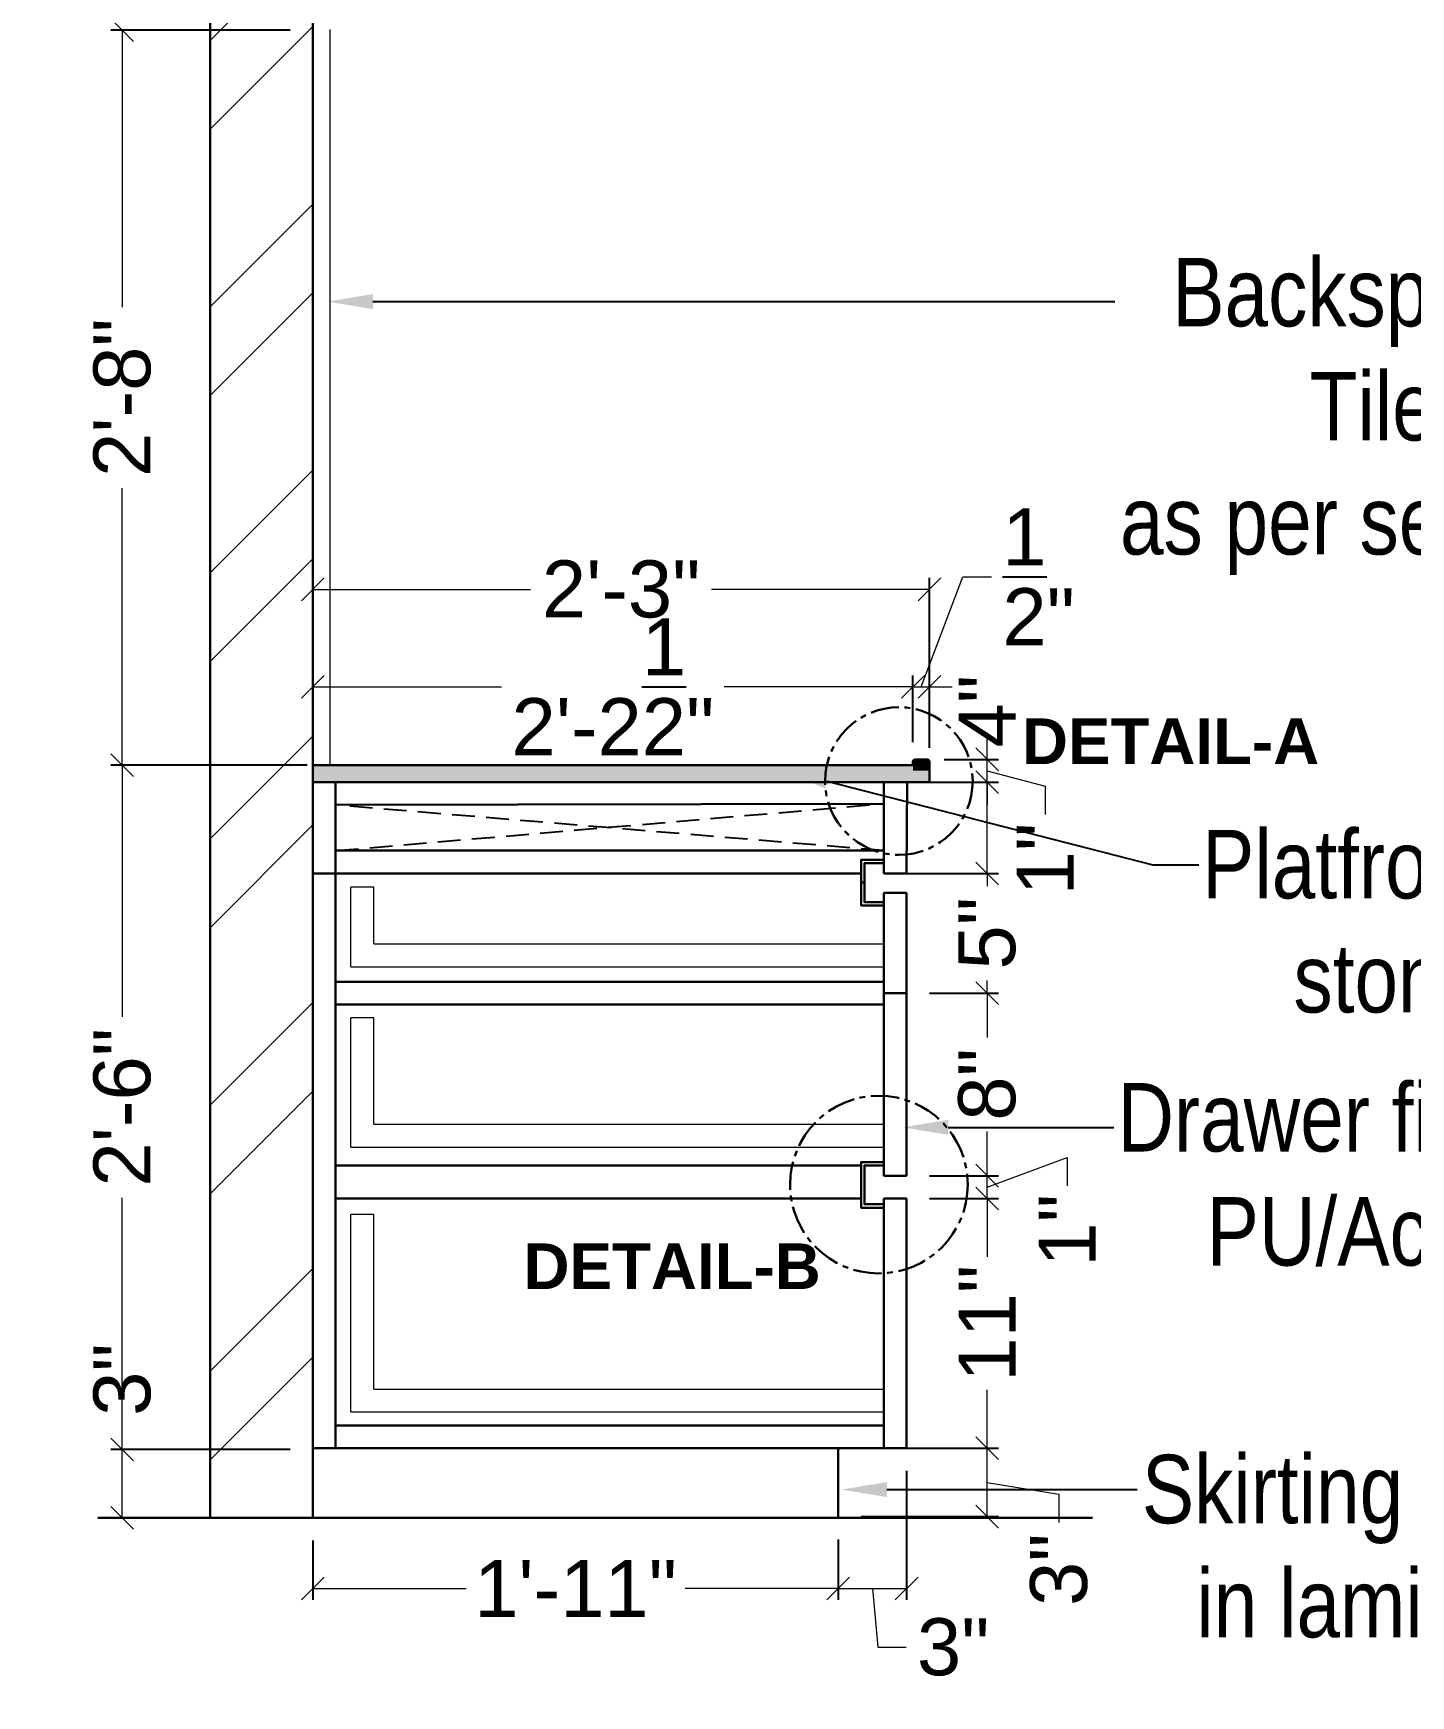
# Model space of a CAD drawing. Header units: millimetres. Extents: x 56222 to 3066687, y -650199 to -121287.
# Drawn here: x 133337.7 to 133398.1, y -184692.1 to -184619.3 of the extents above; entities that cross this region are included whole.
import ezdxf
from ezdxf import colors
from ezdxf.entities.mleader import LeaderData, LeaderLine
from ezdxf.math import Vec2, Vec3

# ---------------------------------------------------------------- set-up
doc = ezdxf.new("R2010")
doc.units = ezdxf.units.MM
doc.header["$MEASUREMENT"] = 0
doc.header["$PDMODE"] = 35
for name, pattern in [('CENTER', [2, 1.25, -0.25, 0.25, -0.25]), ('DASHED', [0.75, 0.5, -0.25]), ('DASHEDX2', [1.5, 1, -0.5])]:
    doc.linetypes.add(name, pattern=pattern)
doc.layers.get('Defpoints').update_dxf_attribs({"color": 220})
for name, color, linetype, lineweight in [('COLUMN', 1, 'Continuous', 30), ('DIM.', 250, 'Continuous', 13), ('dim05', 1, 'Continuous', 13), ('FURNITURE', 32, 'Continuous', 9), ('furniture dimensions', 1, 'DASHED', 0), ('hatch-wall', 8, 'Continuous', 9), ('Text', 7, 'Continuous', 15), ('wall', 7, 'Continuous', 30), ('XX~SLAB ( BEAM )~ ( DIM )', 7, 'Continuous', 9)]:
    doc.layers.add(name, color=color, linetype=linetype, lineweight=lineweight)
doc.styles.add('Arial', font='arial.ttf')
doc.styles.get("Standard").update_dxf_attribs({"font": 'arial.ttf', "height": 6})
doc.styles.add('style4', font='ARIALN.TTF')
doc.dimstyles.new('ISO-25', dxfattribs={"dimtxt": 2.5, "dimasz": 1, "dimexe": 0.5, "dimexo": 1, "dimtad": 0, "dimdec": 1, "dimlunit": 4, "dimtxsty": 'Standard', "dimblk": 'OBLIQUE', "dimcen": 2.5, "dimclrd": 1, "dimclre": 1, "dimclrt": 5, "dimadec": 0, "dimazin": 0, "dimtfac": 1, "dimtdec": 1, "dimtmove": 0, "dimatfit": 3, "dimfxl": 1, "dimlwd": -1, "dimarcsym": 0})

# ---------------------------------------------------------------- blocks, each defined once
blk = doc.blocks.new('_Oblique')
at = {"layer": 'wall', "color": 0, "lineweight": -2}
blk.add_line((-0.5, -0.5), (0.5, 0.5), dxfattribs=at)
blk = doc.blocks.new('*D249')
at = {"layer": 'Defpoints', "color": 0, "lineweight": 30, "transparency": 16777216}
for p in [(133341.571, -184681.336), (133349.928, -184681.336), (133349.928, -184684.336)]:
    blk.add_point(p, dxfattribs=at)
at = {"layer": 'dim05', "color": 1, "linetype": 'Continuous', "transparency": 16777216}
for p, q in [((133341.571, -184681.336), (133341.571, -184680.336)), ((133341.571, -184684.336), (133341.571, -184681.336))]:
    blk.add_line(p, q, dxfattribs=at)
at = {"layer": 'dim05', "color": 1, "linetype": 'Continuous', "lineweight": -2, "transparency": 16777216}
for p, q in [((133348.928, -184681.336), (133341.071, -184681.336)), ((133348.928, -184684.336), (133341.071, -184684.336))]:
    blk.add_line(p, q, dxfattribs=at)
at = {"layer": 'dim05', "color": 1, "transparency": 16777216}
for p, rotation in [((133341.571, -184681.336), 90), ((133341.571, -184684.336), 270)]:
    blk.add_blockref('_Oblique', p, dxfattribs=dict(at, rotation=rotation))
at = {"layer": 'dim05', "color": 5, "lineweight": 25, "transparency": 16777216, "insert": (133341.571, -184678.275), "char_height": 2.5, "attachment_point": 5, "rotation": 90, "style": 'Arial'}
blk.add_mtext('3"', dxfattribs=at)
blk = doc.blocks.new('*D250')
at = {"layer": 'Defpoints', "color": 0, "lineweight": 30, "transparency": 16777216}
for p in [(133341.571, -184651.336), (133349.928, -184651.336), (133349.928, -184681.336)]:
    blk.add_point(p, dxfattribs=at)
at = {"layer": 'dim05', "color": 1, "linetype": 'Continuous', "lineweight": -2, "transparency": 16777216}
for p, q in [((133348.928, -184651.336), (133341.071, -184651.336)), ((133348.928, -184681.336), (133341.071, -184681.336))]:
    blk.add_line(p, q, dxfattribs=at)
at = {"layer": 'dim05', "color": 1, "linetype": 'Continuous', "transparency": 16777216}
for p, q in [((133341.571, -184651.336), (133341.571, -184662.367)), ((133341.571, -184681.336), (133341.571, -184670.305))]:
    blk.add_line(p, q, dxfattribs=at)
at = {"layer": 'dim05', "color": 1, "transparency": 16777216}
for p, rotation in [((133341.571, -184651.336), 90), ((133341.571, -184681.336), 270)]:
    blk.add_blockref('_Oblique', p, dxfattribs=dict(at, rotation=rotation))
at = {"layer": 'dim05', "color": 5, "lineweight": 25, "transparency": 16777216, "insert": (133341.571, -184666.336), "char_height": 2.5, "attachment_point": 5, "rotation": 90, "style": 'Arial'}
blk.add_mtext('2\'-6"', dxfattribs=at)
blk = doc.blocks.new('*D241')
at = {"layer": 'Defpoints', "color": 0, "lineweight": 30, "transparency": 16777216}
for p in [(133341.571, -184619.117), (133349.928, -184619.117), (133350.678, -184651.336)]:
    blk.add_point(p, dxfattribs=at)
at = {"layer": 'dim05', "color": 1, "linetype": 'Continuous', "lineweight": -2, "transparency": 16777216}
for p, q in [((133348.928, -184619.117), (133341.071, -184619.117)), ((133349.678, -184651.336), (133341.071, -184651.336))]:
    blk.add_line(p, q, dxfattribs=at)
at = {"layer": 'dim05', "color": 1, "linetype": 'Continuous', "transparency": 16777216}
for p, q in [((133341.571, -184619.117), (133341.571, -184631.257)), ((133341.571, -184651.336), (133341.571, -184639.196))]:
    blk.add_line(p, q, dxfattribs=at)
at = {"layer": 'dim05', "color": 1, "transparency": 16777216}
for p, rotation in [((133341.571, -184619.117), 90), ((133341.571, -184651.336), 270)]:
    blk.add_blockref('_Oblique', p, dxfattribs=dict(at, rotation=rotation))
at = {"layer": 'dim05', "color": 5, "lineweight": 25, "transparency": 16777216, "insert": (133341.571, -184635.227), "char_height": 2.5, "attachment_point": 5, "rotation": 90, "style": 'Arial'}
blk.add_mtext('2\'-8"', dxfattribs=at)
blk = doc.blocks.new('*D243')
at = {"layer": 'Defpoints', "color": 0, "lineweight": 30, "transparency": 16777216}
for p in [(133372.969, -184681.282), (133379.498, -184681.282), (133372.969, -184684.282)]:
    blk.add_point(p, dxfattribs=at)
at = {"layer": 'dim05', "color": 1, "linetype": 'Continuous', "lineweight": -2, "transparency": 16777216}
for p, q in [((133373.969, -184681.282), (133379.998, -184681.282)), ((133373.969, -184684.282), (133379.998, -184684.282))]:
    blk.add_line(p, q, dxfattribs=at)
at = {"layer": 'dim05', "color": 1, "linetype": 'Continuous', "transparency": 16777216}
for p, q in [((133379.498, -184684.282), (133379.498, -184681.282)), ((133379.498, -184682.782), (133382.647, -184683.297)), ((133382.647, -184683.297), (133382.647, -184684.547))]:
    blk.add_line(p, q, dxfattribs=at)
at = {"layer": 'dim05', "color": 1, "transparency": 16777216}
for p, rotation in [((133379.498, -184681.282), 90), ((133379.498, -184684.282), 270)]:
    blk.add_blockref('_Oblique', p, dxfattribs=dict(at, rotation=rotation))
at = {"layer": 'dim05', "color": 5, "lineweight": 25, "transparency": 16777216, "insert": (133382.647, -184686.608), "char_height": 2.5, "attachment_point": 5, "rotation": 90, "style": 'Arial'}
blk.add_mtext('3"', dxfattribs=at)
blk = doc.blocks.new('*D244')
at = {"layer": 'Defpoints', "color": 0, "lineweight": 30, "transparency": 16777216}
for p in [(133375.969, -184670.336), (133379.498, -184670.336), (133375.969, -184681.282)]:
    blk.add_point(p, dxfattribs=at)
at = {"layer": 'dim05', "color": 1, "linetype": 'Continuous', "lineweight": -2, "transparency": 16777216}
for p, q in [((133376.969, -184670.336), (133379.998, -184670.336)), ((133376.969, -184681.282), (133379.998, -184681.282))]:
    blk.add_line(p, q, dxfattribs=at)
at = {"layer": 'dim05', "color": 1, "linetype": 'Continuous', "transparency": 16777216}
for p, q in [((133379.498, -184670.336), (133379.498, -184672.894)), ((133379.498, -184681.282), (133379.498, -184678.724))]:
    blk.add_line(p, q, dxfattribs=at)
at = {"layer": 'dim05', "color": 1, "transparency": 16777216}
for p, rotation in [((133379.498, -184670.336), 90), ((133379.498, -184681.282), 270)]:
    blk.add_blockref('_Oblique', p, dxfattribs=dict(at, rotation=rotation))
at = {"layer": 'dim05', "color": 5, "lineweight": 25, "transparency": 16777216, "insert": (133379.498, -184675.809), "char_height": 2.5, "attachment_point": 5, "rotation": 90, "style": 'Arial'}
blk.add_mtext('11"', dxfattribs=at)
blk = doc.blocks.new('*D245')
at = {"layer": 'Defpoints', "color": 0, "lineweight": 30, "transparency": 16777216}
for p in [(133375.969, -184669.336), (133379.498, -184669.336), (133375.969, -184670.336)]:
    blk.add_point(p, dxfattribs=at)
at = {"layer": 'dim05', "color": 1, "linetype": 'Continuous', "transparency": 16777216}
for p, q in [((133379.498, -184669.336), (133379.498, -184668.336)), ((133379.498, -184669.836), (133383.007, -184668.536)), ((133383.007, -184668.536), (133383.007, -184669.786)), ((133379.498, -184670.336), (133379.498, -184669.336)), ((133379.498, -184670.336), (133379.498, -184669.336)), ((133379.498, -184670.336), (133379.498, -184671.336))]:
    blk.add_line(p, q, dxfattribs=at)
at = {"layer": 'dim05', "color": 1, "linetype": 'Continuous', "lineweight": -2, "transparency": 16777216}
for p, q in [((133376.969, -184669.336), (133379.998, -184669.336)), ((133376.969, -184670.336), (133379.998, -184670.336))]:
    blk.add_line(p, q, dxfattribs=at)
at = {"layer": 'dim05', "color": 1, "transparency": 16777216}
for p, rotation in [((133379.498, -184669.336), 270), ((133379.498, -184670.336), 90)]:
    blk.add_blockref('_Oblique', p, dxfattribs=dict(at, rotation=rotation))
at = {"layer": 'dim05', "color": 5, "lineweight": 25, "transparency": 16777216, "insert": (133383.007, -184671.73), "char_height": 2.5, "attachment_point": 5, "rotation": 90, "style": 'Arial'}
blk.add_mtext('1"', dxfattribs=at)
blk = doc.blocks.new('*D246')
at = {"layer": 'Defpoints', "color": 0, "lineweight": 30, "transparency": 16777216}
for p in [(133375.969, -184661.336), (133379.498, -184661.336), (133375.969, -184669.336)]:
    blk.add_point(p, dxfattribs=at)
at = {"layer": 'dim05', "color": 1, "linetype": 'Continuous', "lineweight": -2, "transparency": 16777216}
for p, q in [((133376.969, -184661.336), (133379.998, -184661.336)), ((133376.969, -184669.336), (133379.998, -184669.336))]:
    blk.add_line(p, q, dxfattribs=at)
at = {"layer": 'dim05', "color": 1, "linetype": 'Continuous', "transparency": 16777216}
for p, q in [((133379.498, -184661.336), (133379.498, -184663.272)), ((133379.498, -184669.336), (133379.498, -184667.399))]:
    blk.add_line(p, q, dxfattribs=at)
at = {"layer": 'dim05', "color": 1, "transparency": 16777216}
for p, rotation in [((133379.498, -184661.336), 90), ((133379.498, -184669.336), 270)]:
    blk.add_blockref('_Oblique', p, dxfattribs=dict(at, rotation=rotation))
at = {"layer": 'dim05', "color": 5, "lineweight": 25, "transparency": 16777216, "insert": (133379.498, -184665.336), "char_height": 2.5, "attachment_point": 5, "rotation": 90, "style": 'Arial'}
blk.add_mtext('8"', dxfattribs=at)
blk = doc.blocks.new('*D247')
at = {"layer": 'Defpoints', "color": 0, "lineweight": 30, "transparency": 16777216}
for p in [(133375.969, -184656.086), (133379.498, -184656.086), (133375.969, -184661.336)]:
    blk.add_point(p, dxfattribs=at)
at = {"layer": 'dim05', "color": 1, "linetype": 'Continuous', "transparency": 16777216}
for p, q in [((133379.498, -184656.086), (133379.498, -184655.086)), ((133379.498, -184656.086), (133379.498, -184656.649)), ((133379.498, -184661.336), (133379.498, -184660.773)), ((133379.498, -184661.336), (133379.498, -184662.336))]:
    blk.add_line(p, q, dxfattribs=at)
at = {"layer": 'dim05', "color": 1, "linetype": 'Continuous', "lineweight": -2, "transparency": 16777216}
for p, q in [((133376.969, -184656.086), (133379.998, -184656.086)), ((133376.969, -184661.336), (133379.998, -184661.336))]:
    blk.add_line(p, q, dxfattribs=at)
at = {"layer": 'dim05', "color": 1, "transparency": 16777216}
for p, rotation in [((133379.498, -184656.086), 270), ((133379.498, -184661.336), 90)]:
    blk.add_blockref('_Oblique', p, dxfattribs=dict(at, rotation=rotation))
at = {"layer": 'dim05', "color": 5, "lineweight": 25, "transparency": 16777216, "insert": (133379.498, -184658.711), "char_height": 2.5, "attachment_point": 5, "rotation": 90, "style": 'Arial'}
blk.add_mtext('5"', dxfattribs=at)
blk = doc.blocks.new('*D248')
at = {"layer": 'Defpoints', "color": 0, "lineweight": 30, "transparency": 16777216}
for p in [(133375.422, -184652.086), (133379.498, -184652.086), (133374.969, -184656.086)]:
    blk.add_point(p, dxfattribs=at)
at = {"layer": 'dim05', "color": 1, "linetype": 'Continuous', "transparency": 16777216}
for p, q in [((133379.498, -184652.086), (133379.498, -184651.086)), ((133379.498, -184656.086), (133379.498, -184652.086))]:
    blk.add_line(p, q, dxfattribs=at)
at = {"layer": 'dim05', "color": 1, "linetype": 'Continuous', "lineweight": -2, "transparency": 16777216}
for p, q in [((133376.422, -184652.086), (133379.998, -184652.086)), ((133375.969, -184656.086), (133379.998, -184656.086))]:
    blk.add_line(p, q, dxfattribs=at)
at = {"layer": 'dim05', "color": 1, "transparency": 16777216}
for p, rotation in [((133379.498, -184652.086), 90), ((133379.498, -184656.086), 270)]:
    blk.add_blockref('_Oblique', p, dxfattribs=dict(at, rotation=rotation))
at = {"layer": 'dim05', "color": 5, "lineweight": 25, "transparency": 16777216, "insert": (133379.498, -184648.974), "char_height": 2.5, "attachment_point": 5, "rotation": 90, "style": 'Arial'}
blk.add_mtext('4"', dxfattribs=at)
blk = doc.blocks.new('*D251')
at = {"layer": 'Defpoints', "color": 0, "lineweight": 30, "transparency": 16777216}
for p in [(133376.609, -184651.086), (133379.498, -184651.086), (133376.969, -184652.086)]:
    blk.add_point(p, dxfattribs=at)
at = {"layer": 'dim05', "color": 1, "linetype": 'Continuous', "transparency": 16777216}
for p, q in [((133379.498, -184651.086), (133379.498, -184650.086)), ((133379.498, -184652.086), (133379.498, -184651.086)), ((133379.498, -184652.086), (133379.498, -184651.086)), ((133379.498, -184651.586), (133382.045, -184652.259)), ((133379.498, -184652.086), (133379.498, -184653.086)), ((133382.045, -184652.259), (133382.045, -184653.509))]:
    blk.add_line(p, q, dxfattribs=at)
at = {"layer": 'dim05', "color": 1, "linetype": 'Continuous', "lineweight": -2, "transparency": 16777216}
for p, q in [((133377.609, -184651.086), (133379.998, -184651.086)), ((133377.969, -184652.086), (133379.998, -184652.086))]:
    blk.add_line(p, q, dxfattribs=at)
at = {"layer": 'dim05', "color": 1, "transparency": 16777216}
for p, rotation in [((133379.498, -184651.086), 270), ((133379.498, -184652.086), 90)]:
    blk.add_blockref('_Oblique', p, dxfattribs=dict(at, rotation=rotation))
at = {"layer": 'dim05', "color": 5, "lineweight": 25, "transparency": 16777216, "insert": (133382.045, -184655.453), "char_height": 2.5, "attachment_point": 5, "rotation": 90, "style": 'Arial'}
blk.add_mtext('1"', dxfattribs=at)
blk = doc.blocks.new('*D255')
at = {"layer": 'Defpoints', "color": 0, "lineweight": 30, "transparency": 16777216}
for p in [(133349.928, -184684.336), (133372.969, -184684.282), (133372.969, -184687.433)]:
    blk.add_point(p, dxfattribs=at)
at = {"layer": 'dim05', "color": 1, "linetype": 'Continuous', "lineweight": -2, "transparency": 16777216}
for p, q in [((133372.969, -184685.282), (133372.969, -184687.933)), ((133349.928, -184685.336), (133349.928, -184687.933))]:
    blk.add_line(p, q, dxfattribs=at)
at = {"layer": 'dim05', "color": 1, "linetype": 'Continuous', "transparency": 16777216}
for p, q in [((133349.928, -184687.433), (133356.648, -184687.433)), ((133372.969, -184687.433), (133366.25, -184687.433))]:
    blk.add_line(p, q, dxfattribs=at)
at = {"layer": 'dim05', "color": 1, "transparency": 16777216, "rotation": 180}
blk.add_blockref('_Oblique', (133349.928, -184687.433), dxfattribs=at)
at = {"layer": 'dim05', "color": 1, "transparency": 16777216}
blk.add_blockref('_Oblique', (133372.969, -184687.433), dxfattribs=at)
at = {"layer": 'dim05', "color": 5, "lineweight": 25, "transparency": 16777216, "insert": (133361.449, -184687.433), "char_height": 2.5, "attachment_point": 5, "style": 'Arial'}
blk.add_mtext('1\'-11"', dxfattribs=at)
blk = doc.blocks.new('*D252')
at = {"layer": 'Defpoints', "color": 0, "lineweight": 30, "transparency": 16777216}
for p in [(133375.969, -184681.282), (133372.969, -184684.336), (133375.969, -184687.433)]:
    blk.add_point(p, dxfattribs=at)
at = {"layer": 'dim05', "color": 1, "linetype": 'Continuous', "lineweight": -2, "transparency": 16777216}
for p, q in [((133375.969, -184682.282), (133375.969, -184687.933)), ((133372.969, -184685.336), (133372.969, -184687.933))]:
    blk.add_line(p, q, dxfattribs=at)
at = {"layer": 'dim05', "color": 1, "linetype": 'Continuous', "transparency": 16777216}
for p, q in [((133372.969, -184687.433), (133375.969, -184687.433)), ((133374.469, -184687.433), (133374.7, -184690.005)), ((133374.7, -184690.005), (133375.95, -184690.005))]:
    blk.add_line(p, q, dxfattribs=at)
at = {"layer": 'dim05', "color": 1, "transparency": 16777216, "rotation": 180}
blk.add_blockref('_Oblique', (133372.969, -184687.433), dxfattribs=at)
at = {"layer": 'dim05', "color": 1, "transparency": 16777216}
blk.add_blockref('_Oblique', (133375.969, -184687.433), dxfattribs=at)
at = {"layer": 'dim05', "color": 5, "lineweight": 25, "transparency": 16777216, "insert": (133378.011, -184690.005), "char_height": 2.5, "attachment_point": 5, "style": 'Arial'}
blk.add_mtext('3"', dxfattribs=at)
blk = doc.blocks.new('*D275')
at = {"layer": 'Defpoints', "color": 0, "lineweight": 30, "transparency": 16777216}
for p in [(133376.247, -184647.902), (133349.928, -184651.336), (133376.247, -184651.336)]:
    blk.add_point(p, dxfattribs=at)
at = {"layer": 'dim05', "color": 1, "linetype": 'Continuous', "lineweight": -2, "transparency": 16777216}
for p, q in [((133349.928, -184650.336), (133349.928, -184647.402)), ((133376.247, -184650.336), (133376.247, -184647.402))]:
    blk.add_line(p, q, dxfattribs=at)
at = {"layer": 'dim05', "color": 1, "linetype": 'Continuous', "transparency": 16777216}
for p, q in [((133349.928, -184647.902), (133358.207, -184647.902)), ((133376.247, -184647.902), (133367.968, -184647.902))]:
    blk.add_line(p, q, dxfattribs=at)
at = {"layer": 'dim05', "color": 1, "transparency": 16777216, "rotation": 180}
blk.add_blockref('_Oblique', (133349.928, -184647.902), dxfattribs=at)
at = {"layer": 'dim05', "color": 1, "transparency": 16777216}
blk.add_blockref('_Oblique', (133376.247, -184647.902), dxfattribs=at)
at = {"layer": 'dim05', "color": 5, "lineweight": 25, "transparency": 16777216, "insert": (133363.088, -184647.902), "char_height": 2.5, "attachment_point": 5, "style": 'Arial'}
blk.add_mtext('2\'-2{\\H1x;\\S1/2;}"', dxfattribs=at)
blk = doc.blocks.new('*D274')
at = {"layer": 'Defpoints', "color": 0, "lineweight": 30, "transparency": 16777216}
for p in [(133376.969, -184643.632), (133349.928, -184651.336), (133376.969, -184651.586)]:
    blk.add_point(p, dxfattribs=at)
at = {"layer": 'dim05', "color": 1, "linetype": 'Continuous', "lineweight": -2, "transparency": 16777216}
for p, q in [((133349.928, -184650.336), (133349.928, -184643.132)), ((133376.969, -184650.586), (133376.969, -184643.132))]:
    blk.add_line(p, q, dxfattribs=at)
at = {"layer": 'dim05', "color": 1, "linetype": 'Continuous', "transparency": 16777216}
for p, q in [((133349.928, -184643.632), (133359.48, -184643.632)), ((133376.969, -184643.632), (133367.418, -184643.632))]:
    blk.add_line(p, q, dxfattribs=at)
at = {"layer": 'dim05', "color": 1, "transparency": 16777216, "rotation": 180}
blk.add_blockref('_Oblique', (133349.928, -184643.632), dxfattribs=at)
at = {"layer": 'dim05', "color": 1, "transparency": 16777216}
blk.add_blockref('_Oblique', (133376.969, -184643.632), dxfattribs=at)
at = {"layer": 'dim05', "color": 5, "lineweight": 25, "transparency": 16777216, "insert": (133363.449, -184643.632), "char_height": 2.5, "attachment_point": 5, "style": 'Arial'}
blk.add_mtext('2\'-3"', dxfattribs=at)
blk = doc.blocks.new('*D280')
at = {"layer": 'Defpoints', "color": 0, "lineweight": 30, "transparency": 16777216}
for p in [(133376.969, -184647.902), (133376.247, -184651.336), (133376.969, -184651.337)]:
    blk.add_point(p, dxfattribs=at)
at = {"layer": 'dim05', "color": 1, "linetype": 'Continuous', "transparency": 16777216}
for p, q in [((133376.608, -184647.902), (133378.434, -184643.082)), ((133378.434, -184643.082), (133379.684, -184643.082)), ((133376.247, -184647.902), (133375.247, -184647.902)), ((133376.247, -184647.902), (133376.969, -184647.902)), ((133376.247, -184647.902), (133376.969, -184647.902)), ((133376.969, -184647.902), (133377.969, -184647.902))]:
    blk.add_line(p, q, dxfattribs=at)
at = {"layer": 'dim05', "color": 1, "linetype": 'Continuous', "lineweight": -2, "transparency": 16777216}
for p, q in [((133376.247, -184650.336), (133376.247, -184647.402)), ((133376.969, -184650.337), (133376.969, -184647.402))]:
    blk.add_line(p, q, dxfattribs=at)
at = {"layer": 'dim05', "color": 1, "transparency": 16777216}
blk.add_blockref('_Oblique', (133376.247, -184647.902), dxfattribs=at)
at = {"layer": 'dim05', "color": 1, "transparency": 16777216, "rotation": 180}
blk.add_blockref('_Oblique', (133376.969, -184647.902), dxfattribs=at)
at = {"layer": 'dim05', "color": 5, "lineweight": 25, "transparency": 16777216, "insert": (133381.758, -184643.082), "char_height": 2.5, "attachment_point": 5, "style": 'Arial'}
blk.add_mtext('{\\H1x;\\S1/2;}"', dxfattribs=at)

msp = doc.modelspace()

# ---------------------------------------------------------------- hatches: boundary and pattern name
at = {"layer": 'furniture dimensions', "true_color": 0x939598}
h = msp.add_hatch(color=252, dxfattribs=at)
h.dxf.hatch_style = 1
h.paths.add_polyline_path([(133349.928, -184652.086), (133349.928, -184651.336), (133376.969, -184651.336), (133376.969, -184652.086)])
at = {"layer": 'furniture dimensions', "lineweight": 30, "true_color": 0x939598}
h = msp.add_hatch(color=252, dxfattribs=at)
h.dxf.hatch_style = 1
h.paths.add_polyline_path([(133376.969, -184651.186, 0.416383), (133376.869, -184651.086), (133376.347, -184651.086, 0.413345), (133376.247, -184651.186), (133376.247, -184651.588), (133376.969, -184651.588)])
at = {"layer": 'hatch-wall'}
h = msp.add_hatch(dxfattribs=at)
h.set_pattern_fill('ANSI32', color=256, scale=22)
h.set_pattern_definition([(45, (5111.1925, -201501.458), (-5.83363094, 5.83363094), []), (45, (5115.0816, -201501.458), (-5.83363094, 5.83363094), [])])
h.paths.add_polyline_path([(133349.922, -184560.336), (133345.435, -184560.336), (133345.441, -184684.336), (133349.928, -184684.336)])

# ---------------------------------------------------------------- linework, layer by layer
at = {"layer": 'COLUMN'}
msp.add_line((133340.506, -184684.336), (133384.126, -184684.336), dxfattribs=at)
at = {"layer": 'FURNITURE', "lineweight": 30}
for p, q in [((133376.247, -184651.336), (133349.928, -184651.336)), ((133349.928, -184651.336), (133349.928, -184655.086)), ((133376.969, -184651.337), (133376.969, -184651.835)), ((133376.969, -184652.086), (133349.928, -184652.086)), ((133350.928, -184656.086), (133350.928, -184652.086)), ((133374.969, -184652.086), (133374.969, -184656.086)), ((133375.995, -184652.086), (133375.969, -184656.086)), ((133374.969, -184653.032), (133350.928, -184653.086)), ((133350.928, -184655.086), (133374.969, -184655.086)), ((133349.928, -184656.086), (133373.969, -184656.086)), ((133349.928, -184656.086), (133349.928, -184684.282)), ((133350.928, -184681.282), (133350.928, -184656.086)), ((133374.969, -184656.086), (133375.969, -184656.086)), ((133373.969, -184656.489), (133374.119, -184656.489)), ((133374.969, -184656.936), (133374.969, -184669.336)), ((133375.969, -184656.936), (133374.969, -184656.936)), ((133375.969, -184656.936), (133375.969, -184669.336)), ((133374.969, -184660.836), (133350.928, -184660.836)), ((133374.969, -184661.836), (133350.928, -184661.836)), ((133375.969, -184661.336), (133374.969, -184661.336)), ((133374.969, -184662.776), (133374.969, -184661.336)), ((133373.969, -184668.889), (133350.928, -184668.889)), ((133374.969, -184669.336), (133375.969, -184669.336)), ((133373.969, -184670.336), (133350.928, -184670.336)), ((133374.969, -184670.336), (133374.969, -184681.282)), ((133374.969, -184670.336), (133375.969, -184670.336)), ((133375.969, -184670.336), (133375.969, -184681.282)), ((133374.969, -184680.282), (133350.928, -184680.282)), ((133375.969, -184681.282), (133349.928, -184681.282)), ((133372.969, -184681.282), (133372.969, -184684.336)), ((133372.969, -184681.282), (133375.969, -184681.282)), ((133372.969, -184684.336), (133349.928, -184684.336))]:
    msp.add_line(p, q, dxfattribs=at)
at = {"layer": 'FURNITURE', "lineweight": 30, "ltscale": 0.4}
msp.add_line((133376.347, -184651.086), (133376.87, -184651.086), dxfattribs=at)
at = {"layer": 'FURNITURE', "linetype": 'DASHEDX2', "lineweight": 25}
for p, q in [((133350.928, -184655.086), (133374.969, -184653.032)), ((133374.969, -184655.086), (133350.928, -184653.086))]:
    msp.add_line(p, q, dxfattribs=at)
at = {"layer": 'FURNITURE'}
for p, q in [((133351.599, -184660.179), (133351.599, -184656.695)), ((133352.599, -184656.695), (133351.599, -184656.695)), ((133352.599, -184659.179), (133352.599, -184656.695)), ((133352.599, -184659.179), (133374.969, -184659.179)), ((133351.599, -184660.179), (133374.969, -184660.179)), ((133351.599, -184668.082), (133351.599, -184662.419)), ((133352.599, -184662.419), (133351.599, -184662.419)), ((133352.599, -184667.082), (133352.599, -184662.419)), ((133352.599, -184667.082), (133374.969, -184667.082)), ((133351.599, -184668.082), (133374.969, -184668.082)), ((133351.599, -184679.693), (133351.599, -184671.039)), ((133352.599, -184671.039), (133351.599, -184671.039)), ((133352.599, -184671.039), (133351.599, -184671.039)), ((133352.599, -184671.039), (133351.599, -184671.039)), ((133352.599, -184678.693), (133352.599, -184671.039)), ((133352.599, -184678.693), (133374.969, -184678.693)), ((133351.599, -184679.693), (133374.969, -184679.693))]:
    msp.add_line(p, q, dxfattribs=at)
at = {"layer": 'FURNITURE', "lineweight": 30, "ltscale": 0.4}
msp.add_lwpolyline([(133376.247, -184651.336), (133376.247, -184651.186, -0.414214), (133376.347, -184651.086), (133376.869, -184651.086, -0.414214), (133376.969, -184651.186), (133376.969, -184652.086), (133375.02, -184652.086)], format="xyb", dxfattribs=at)
at = {"layer": 'FURNITURE', "lineweight": 30}
for points in [[(133374.969, -184657.339), (133374.969, -184657.489), (133373.969, -184657.489), (133373.969, -184655.489), (133374.969, -184655.489), (133374.969, -184655.639)], [(133374.969, -184657.339), (133374.119, -184657.339), (133374.119, -184655.639), (133374.969, -184655.639)], [(133374.969, -184670.589), (133374.969, -184670.739), (133373.969, -184670.739), (133373.969, -184668.739), (133374.969, -184668.739), (133374.969, -184668.889)], [(133374.969, -184670.589), (133374.119, -184670.589), (133374.119, -184668.889), (133374.969, -184668.889)]]:
    msp.add_lwpolyline(points, dxfattribs=at)
at = {"layer": 'FURNITURE', "color": 1, "linetype": 'CENTER', "lineweight": 30}
for centre, radius in [((133375.629, -184652.037), 3.237), ((133374.751, -184669.726), 3.896)]:
    msp.add_circle(centre, radius, dxfattribs=at)
at = {"layer": 'XX~SLAB ( BEAM )~ ( DIM )', "color": 242, "lineweight": 15, "true_color": 0xcd2027}
msp.add_line((133350.678, -184619.086), (133350.678, -184651.336), dxfattribs=at)
at = {"layer": 'XX~SLAB ( BEAM )~ ( DIM )', "lineweight": 30}
msp.add_lwpolyline([(133349.928, -184684.336), (133345.428, -184684.336), (133345.428, -184560.336), (133349.928, -184560.336)], close=True, dxfattribs=at)

# ---------------------------------------------------------------- texts
at = {"layer": 'DIM.', "color": 1, "char_height": 2, "attachment_point": 1}
for s, insert in [('{\\fArial|b1|i0|c0|p34;DETAIL-A}', (133381.026, -184649.291)), ('{\\fArial|b1|i0|c0|p34;DETAIL-B}', (133359.168, -184672.306))]:
    msp.add_mtext_dynamic_manual_height_columns(s, width=54.57683, gutter_width=0.752, heights=[0], dxfattribs=dict(at, insert=insert))

# ---------------------------------------------------------------- dimensions: what is measured, and where the dimension line sits
at = {"layer": 'dim05', "color": 27, "lineweight": 25, "true_color": 0x7d5120}
for base, p1, p2, picture, middle in [((133341.571, -184619.117), (133350.678, -184651.336), (133349.928, -184619.117), '*D241', (133341.571, -184635.227)), ((133379.498, -184652.086), (133374.969, -184656.086), (133375.422, -184652.086), '*D248', (133379.498, -184648.974)), ((133341.571, -184651.336), (133349.928, -184681.336), (133349.928, -184651.336), '*D250', (133341.571, -184666.336)), ((133379.498, -184656.086), (133375.9693, -184661.3357), (133375.9693, -184656.086), '*D247', (133379.498, -184658.7109)), ((133379.498, -184661.336), (133375.969, -184669.336), (133375.969, -184661.336), '*D246', (133379.498, -184665.336)), ((133379.498, -184670.336), (133375.969, -184681.282), (133375.969, -184670.336), '*D244', (133379.498, -184675.809)), ((133341.571, -184681.336), (133349.928, -184684.336), (133349.928, -184681.336), '*D249', (133341.571, -184678.275))]:
    dim = msp.add_linear_dim(base=base, p1=p1, p2=p2, angle=90, dimstyle='ISO-25', override={"dimtxsty": 'Arial'}, dxfattribs=at)
    dim.commit()
    dim.dimension.update_dxf_attribs({"geometry": picture, "text_midpoint": middle})
for base, p1, p2, picture, middle in [((133376.969, -184647.902), (133376.247, -184651.336), (133376.969, -184651.337), '*D280', (133380.309, -184643.082)), ((133375.969, -184687.433), (133372.969, -184684.336), (133375.969, -184681.282), '*D252', (133376.575, -184690.005))]:
    dim = msp.add_linear_dim(base=base, p1=p1, p2=p2, dimstyle='ISO-25', override={"dimtxsty": 'Arial', "dimtmove": 1}, dxfattribs=at)
    dim.commit()
    dim.dimension.update_dxf_attribs({"geometry": picture, "text_midpoint": middle, "dimtype": 160})
for base, p1, p2, picture, middle in [((133376.969, -184643.632), (133349.928, -184651.336), (133376.969, -184651.586), '*D274', (133363.449, -184643.632)), ((133376.247, -184647.902), (133349.928, -184651.336), (133376.247, -184651.336), '*D275', (133363.088, -184647.902)), ((133372.969, -184687.433), (133349.928, -184684.336), (133372.969, -184684.282), '*D255', (133361.449, -184687.433))]:
    dim = msp.add_linear_dim(base=base, p1=p1, p2=p2, dimstyle='ISO-25', override={"dimtxsty": 'Arial'}, dxfattribs=at)
    dim.commit()
    dim.dimension.update_dxf_attribs({"geometry": picture, "text_midpoint": middle})
for base, p1, p2, picture, middle in [((133379.498, -184651.086), (133376.969, -184652.086), (133376.609, -184651.086), '*D251', (133382.045, -184654.134)), ((133379.498, -184669.336), (133375.969, -184670.336), (133375.969, -184669.336), '*D245', (133383.007, -184670.411)), ((133379.498, -184681.282), (133372.969, -184684.282), (133372.969, -184681.282), '*D243', (133382.647, -184685.172))]:
    dim = msp.add_linear_dim(base=base, p1=p1, p2=p2, angle=90, dimstyle='ISO-25', override={"dimtxsty": 'Arial', "dimtmove": 1}, dxfattribs=at)
    dim.commit()
    dim.dimension.update_dxf_attribs({"geometry": picture, "text_midpoint": middle, "dimtype": 160})

# ---------------------------------------------------------------- leaders
at = {"layer": 'Text', "color": 1, "lineweight": 0, "ltscale": 20}
ml = msp.add_multileader_mtext('Standard', dxfattribs=at)
ml.set_content('Shelf_\\Pply+veneer', color=1, style='style4')
ml.set_leader_properties()
ml.build(insert=Vec2(0, 0))
ml.multileader.update_dxf_attribs({"dogleg_length": 2.025, "arrow_head_size": 2})
ctx = ml.context
ctx.base_point, ctx.char_height, ctx.arrow_head_size, ctx.landing_gap_size, ctx.plane_origin = Vec3(133317.248, -184621.507, 0.078), 3, 2, 0.4, Vec3(133247.19, -184626.721, 0.078)
notes = []
notes.append((ctx, [(0, (1, 1, 0), (133305.403, -184621.507, 0.078), (1, 0), 11.845, [(0, [(133299.681, -184628.775, 0.078)], 0, [])])]))
ctx.mtext.insert = Vec3(133317.648, -184619.566, 0.078)
ml = msp.add_multileader_mtext('Standard', dxfattribs=at)
ml.set_content('Backsplash_\\PTile_\\Pas per selection', color=1, style='style4')
ml.set_leader_properties()
ml.build(insert=Vec2(0, 0))
ml.multileader.update_dxf_attribs({"dogleg_length": 2.025, "arrow_head_size": 2})
ctx = ml.context
ctx.base_point, ctx.char_height, ctx.arrow_head_size, ctx.landing_gap_size, ctx.plane_origin = Vec3(133385.104, -184631.019), 3, 2, 0.4, Vec3(133320.96, -184631.019)
ctx.text_align_type = 1
notes.append((ctx, [(0, (1, 1, 0), (133383.093, -184631.019), (1, 0), 2.011, [(0, [(133350.564, -184631.019)], 0, [])])]))
ctx.mtext.insert, ctx.mtext.alignment = Vec3(133397.361, -184629.102), 2
ml = msp.add_multileader_mtext('Standard', dxfattribs=at)
ml.set_content('Backsplash_\\PTile', color=1, style='style4')
ml.set_leader_properties()
ml.build(insert=Vec2(0, 0))
ml.multileader.update_dxf_attribs({"dogleg_length": 2.025, "arrow_head_size": 2})
ctx = ml.context
ctx.base_point, ctx.char_height, ctx.arrow_head_size, ctx.landing_gap_size, ctx.plane_origin = Vec3(133316.228, -184639.644, 0.078), 3, 2, 0.4, Vec3(133247.19, -184640.031, 0.078)
notes.append((ctx, [(0, (1, 1, 0), (133301.141, -184639.644, 0.078), (1, 0), 15.087, [(0, [(133295.038, -184639.718, 0.078)], 0, [])])]))
ctx.mtext.insert = Vec3(133316.628, -184638.12, 0.078)
ml = msp.add_multileader_mtext('Standard', dxfattribs=at)
ml.set_content('Platfrom in \\Pstone', color=1, style='style4')
ml.set_leader_properties()
ml.build(insert=Vec2(0, 0))
ml.multileader.update_dxf_attribs({"dogleg_length": 2.025, "arrow_head_size": 2})
ctx = ml.context
ctx.base_point, ctx.char_height, ctx.arrow_head_size, ctx.landing_gap_size, ctx.plane_origin = Vec3(133388.777, -184655.705), 3, 2, 0.4, Vec3(133325.376, -184652.264)
ctx.text_align_type = 1
notes.append((ctx, [(0, (1, 1, 0), (133386.766, -184655.705), (1, 0), 2.011, [(0, [(133370.535, -184651.552)], 0, [])])]))
ctx.mtext.insert, ctx.mtext.alignment = Vec3(133397.137, -184654.18), 2
ml = msp.add_multileader_mtext('Standard', dxfattribs=at)
ml.set_content('Drawer finish in \\PPU/Acrylic ', color=1, style='style4')
ml.set_leader_properties()
ml.build(insert=Vec2(0, 0))
ml.multileader.update_dxf_attribs({"dogleg_length": 2.025, "arrow_head_size": 2})
ctx = ml.context
ctx.base_point, ctx.char_height, ctx.arrow_head_size, ctx.landing_gap_size, ctx.plane_origin = Vec3(133385.06, -184667.217), 3, 2, 0.4, Vec3(133323.916, -184667.217)
ctx.text_align_type = 1
notes.append((ctx, [(0, (1, 1, 0), (133383.049, -184667.217), (1, 0), 2.011, [(0, [(133375.795, -184667.217)], 0, [])])]))
ctx.mtext.insert, ctx.mtext.alignment = Vec3(133397.051, -184665.276), 2
ml = msp.add_multileader_mtext('Standard', dxfattribs=at)
ml.set_content('Skirting finish\\P in laminate ', color=1, style='style4')
ml.set_leader_properties()
ml.build(insert=Vec2(0, 0))
ml.multileader.update_dxf_attribs({"dogleg_length": 2.025, "arrow_head_size": 2})
ctx = ml.context
ctx.base_point, ctx.char_height, ctx.arrow_head_size, ctx.landing_gap_size, ctx.plane_origin = Vec3(133386.081, -184683.097), 3, 2, 0.4, Vec3(133323.916, -184683.097)
ctx.text_align_type = 1
notes.append((ctx, [(0, (1, 1, 0), (133383.049, -184683.097), (1, 0), 3.032, [(0, [(133373.105, -184683.097)], 0, [])])]))
ctx.mtext.insert, ctx.mtext.alignment = Vec3(133396.504, -184681.573), 2
for ctx, leaders in notes:
    for number, flags, end, landing, length, lines in leaders:
        leader = LeaderData()
        leader.index, (leader.has_last_leader_line, leader.has_dogleg_vector, leader.attachment_direction) = number, flags
        leader.last_leader_point, leader.dogleg_vector, leader.dogleg_length = Vec3(end), Vec3(landing), length
        for number, points, colour, breaks in lines:
            line = LeaderLine()
            line.index, line.vertices, line.color, line.breaks = number, Vec3.list(points), colors.encode_raw_color(colour), breaks
            leader.lines.append(line)
        ctx.leaders.append(leader)

doc.saveas('drawing.dxf')
